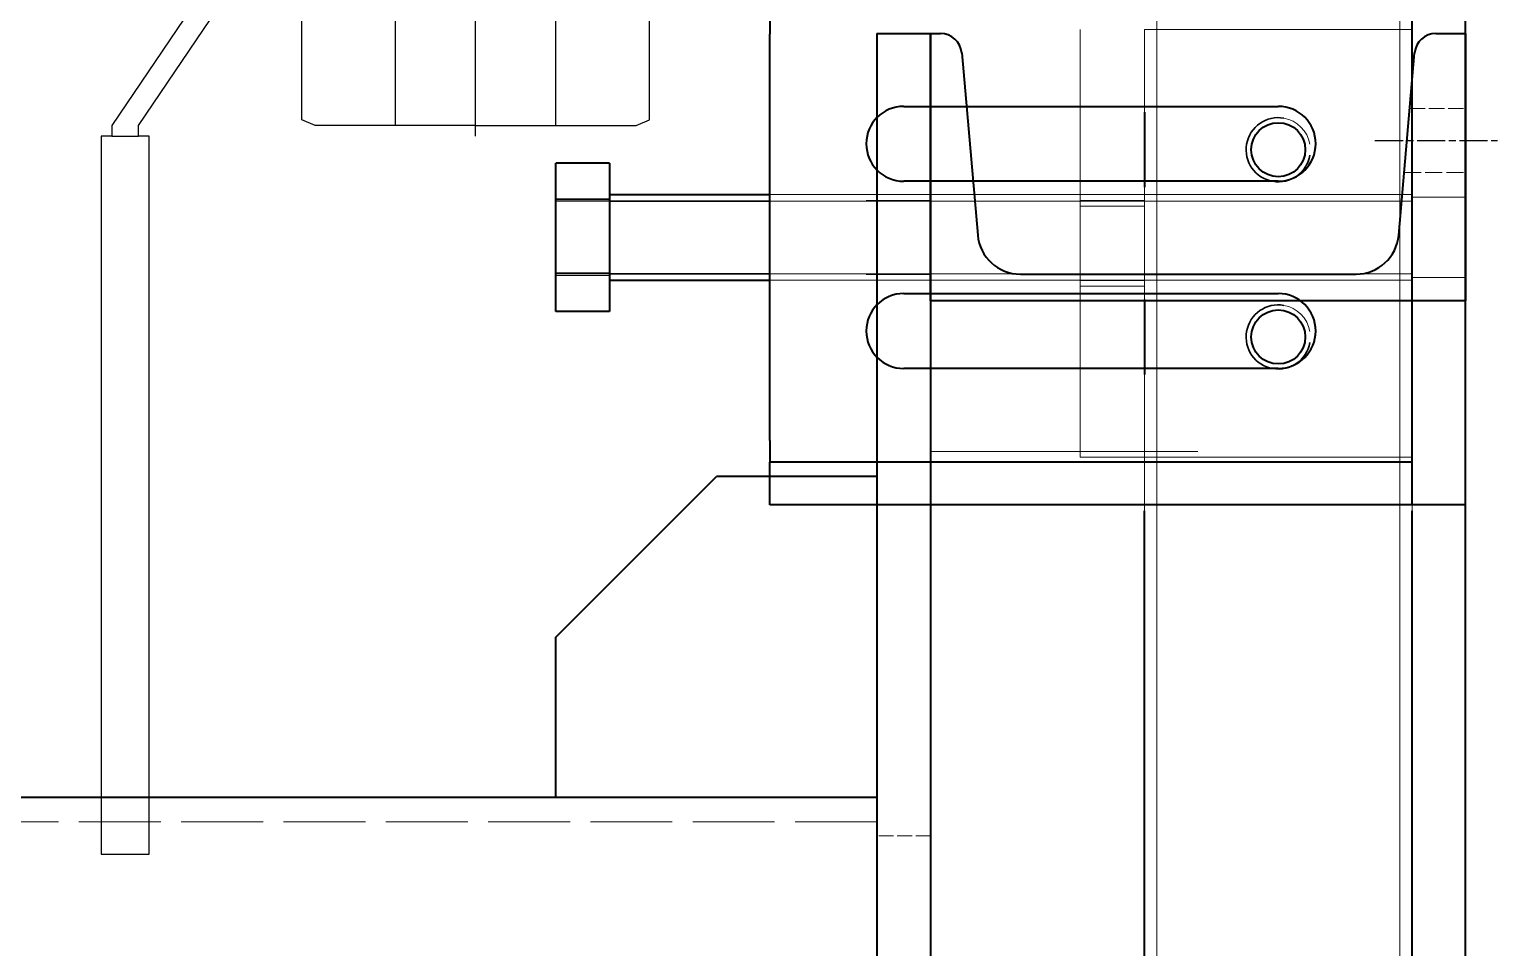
# Model space of a CAD drawing. Header units: millimetres. Extents: x 4969 to 37601, y -771 to 6478.
# Drawn here: x 13542.9 to 13817.3, y 3293.9 to 3465.6 of the extents above; entities that cross this region are included whole.
import ezdxf

# ---------------------------------------------------------------- set-up
doc = ezdxf.new("R2010")
doc.units = ezdxf.units.MM
doc.header["$LTSCALE"] = 7
doc.header["$MEASUREMENT"] = 0
for name, pattern in [('CENTER1', [13, 10, -1, 1, -1]), ('DPAC2941$0$CHAIN', [0.3543, 0.2362, -0.0295, 0.0591, -0.0295]), ('DPAC2941$0$DASHED', [0.2067, 0.1654, -0.0413])]:
    doc.linetypes.add(name, pattern=pattern)
doc.layers.get('0').update_dxf_attribs({"linetype": 'CONTINUOUS'})
doc.layers.add('CENTER', color=1, linetype='CENTER1')
for name, color, linetype, lineweight in [('DPAC2941$0$가려진 것(ISO)', 2, 'DPAC2941$0$DASHED', 18), ('DPAC2941$0$가시적인 것(ISO)', 3, 'CONTINUOUS', 40), ('DPAC2941$0$중심선(ISO)', 1, 'CONTINUOUS', 25), ('가려진 것(ISO)', 2, 'CONTINUOUS', 18), ('가시적인 것(ISO)', 3, 'CONTINUOUS', 40), ('가시적인 좁은 것(ISO)', 3, 'CONTINUOUS', 35)]:
    doc.layers.add(name, color=color, linetype=linetype, lineweight=lineweight)

# ---------------------------------------------------------------- blocks, each defined once
blk = doc.blocks.new('A$C785960F4')
for p, q in [((-2, 68), (-2, 63)), ((0, 15), (19.6, 15)), ((0, -15), (19.6, -15))]:
    blk.add_line(p, q)
blk.add_lwpolyline([(63.62, 40), (63.62, 45), (34, 45), (0, 68), (-2, 68), (-2, 70), (-136.25, 70), (-136.25, 61), (-2, 61), (-2, 63), (0, 63), (34, 40)], close=True)
for points in [[(0, 0), (0, 30), (1.02, 32.47), (19.6, 32.47)], [(0, 0), (0, -30), (1.02, -32.47), (19.6, -32.47)]]:
    blk.add_lwpolyline(points)
at = {"layer": 'CENTER'}
blk.add_line((-2, 0), (100, 0), dxfattribs=at)
blk = doc.blocks.new('A$C56EC6B52')
blk.add_blockref('A$C785960F4', (-195, 185, 0))
blk = doc.blocks.new('A$C07893575')
at = {"layer": 'DPAC2941$0$가려진 것(ISO)', "ltscale": 13.215373}
blk.add_line((-147.35, 110), (-147.35, 853), dxfattribs=at)
at = {"layer": 'DPAC2941$0$가려진 것(ISO)', "ltscale": 2.380771}
blk.add_line((-150, 100), (-150, 110), dxfattribs=at)
at = {"layer": 'DPAC2941$0$가려진 것(ISO)', "ltscale": 2.730766}
blk.add_line((-26, 11.47), (-26, 0), dxfattribs=at)
at = {"layer": 'DPAC2941$0$가려진 것(ISO)', "ltscale": 2.480807}
blk.add_line((-14, 10.42), (-14, 0), dxfattribs=at)
at = {"layer": 'DPAC2941$0$가시적인 것(ISO)'}
for p, q in [((-142.85, 170), (-142.85, 793.53)), ((-142.85, 170), (-112.85, 170)), ((-142.85, 110), (-142.85, 170)), ((-112.85, 170), (-82.85, 140)), ((-82.85, 110), (-82.85, 140)), ((0, 110), (-400, 110)), ((0, 110), (0, 100)), ((0, 100), (-400, 100)), ((-50, 100), (0, 100)), ((-50, 0), (-50, 100)), ((0, 100), (0, 98.14)), ((-3.65, 94.15), (-37.7, 91.17)), ((-45, 83.2), (-45, 20.46)), ((-37.7, 12.49), (-3.65, 9.51)), ((0, 5.53), (0, 0)), ((-350, 0), (-50, 0)), ((0, 0), (-50, 0))]:
    blk.add_line(p, q, dxfattribs=at)
for centre, radius, start, end in [((-4, 98.14), 4, 275, 0), ((-37, 83.2), 8, 95, 180), ((-37, 20.46), 8, 180, 265), ((-4, 5.53), 4, 0, 85)]:
    blk.add_arc(centre, radius, start, end, dxfattribs=at)
at = {"layer": 'DPAC2941$0$중심선(ISO)', "linetype": 'DPAC2941$0$CHAIN', "ltscale": 3.186995}
blk.add_line((-20, 16.95), (-20, -6), dxfattribs=at)
blk = doc.blocks.new('A$C48941820')
blk.add_blockref('A$C07893575', (20, 0))
blk = doc.blocks.new('A$C4EA11709')
at = {"layer": '가려진 것(ISO)', "ltscale": 3.809293}
for p, q in [((-160, 6.75), (-170, 6.75)), ((0, 7.5), (-10, 7.5)), ((-160, -7.11), (-170, -7.11)), ((0, -7.5), (-10, -7.5)), ((-100, -50), (-100, -40))]:
    blk.add_line(p, q, dxfattribs=at)
at = {"layer": '가려진 것(ISO)', "ltscale": 23.222061}
for p, q in [((-130, 8), (-10, 8)), ((-10, 6.79), (-130, 6.79)), ((-130, -6.79), (-10, -6.79)), ((-130, -8), (-10, -8))]:
    blk.add_line(p, q, dxfattribs=at)
at = {"layer": '가려진 것(ISO)', "ltscale": 4.571172}
for p, q in [((-100, 8), (-112, 8)), ((-100, 6.92), (-112, 6.92)), ((-100, -6.92), (-112, -6.92)), ((-112, -8), (-100, -8))]:
    blk.add_line(p, q, dxfattribs=at)
at = {"layer": '가려진 것(ISO)', "ltscale": 24.189648}
blk.add_line((-100, -40), (-50, -40), dxfattribs=at)
at = {"layer": '가시적인 것(ISO)'}
for p, q in [((-130, 42), (-130, 50)), ((-10, 50), (-130, 50)), ((-10, -50), (-10, 50)), ((0, 50), (-10, 50)), ((0, -50), (0, 50)), ((-10, 42), (-130, 42)), ((-130, 42), (-130, 38)), ((-130, -38), (-130, 38)), ((-105, 24.5), (-35, 24.5)), ((-100, 24.5), (-100, 10.5)), ((-160, 13.85), (-170, 13.85)), ((-170, 7.11), (-170, 13.85)), ((-160, 13.85), (-160, 7.11)), ((-35, 10.5), (-105, 10.5)), ((-160, 7.11), (-170, 7.11)), ((-170, -6.75), (-170, 7.11)), ((-160, 8), (-130, 8)), ((-160, 7.11), (-160, -6.75)), ((-160, -6.75), (-170, -6.75)), ((-170, -13.85), (-170, -6.75)), ((-160, -6.75), (-160, -13.85)), ((-160, -8), (-130, -8)), ((-105, -10.5), (-35, -10.5)), ((-160, -13.85), (-170, -13.85)), ((-35, -24.5), (-105, -24.5)), ((-130, -38), (-130, -42)), ((-130, -50), (-130, -42)), ((-10, -42), (-130, -42)), ((-10, -50), (-130, -50)), ((0, -50), (-10, -50))]:
    blk.add_line(p, q, dxfattribs=at)
for centre, start, end in [((-105, 17.5), 90, 270), ((-35, 17.5), 270, 90), ((-105, -17.5), 90, 270), ((-35, -17.5), 270, 90)]:
    blk.add_arc(centre, 7, start, end, dxfattribs=at)
at = {"layer": '가시적인 좁은 것(ISO)'}
for p, q in [((-130, 6.79), (-160, 6.79)), ((-160, -6.79), (-130, -6.79))]:
    blk.add_line(p, q, dxfattribs=at)
blk = doc.blocks.new('A$C01856FDD')
at = {"layer": '가려진 것(ISO)', "ltscale": 25.528696}
blk.add_line((-2.3, 2.3), (-2.3, 2297.7), dxfattribs=at)
at = {"layer": '가려진 것(ISO)', "ltscale": 25.394522}
blk.add_line((-47.7, 47.7), (-47.7, 2252.3), dxfattribs=at)
at = {"layer": '가려진 것(ISO)', "ltscale": 25.80229}
blk.add_line((-62, 2070), (-62, 2150), dxfattribs=at)
at = {"layer": '가려진 것(ISO)', "ltscale": 5.904459}
for p, q in [((-50, 2150), (-50, 2134.5)), ((0, 2134.5), (0, 2150)), ((-50, 2085.5), (-50, 2070)), ((0, 2070), (0, 2085.5))]:
    blk.add_line(p, q, dxfattribs=at)
at = {"layer": '가려진 것(ISO)', "ltscale": 24.189648}
for p, q in [((0, 2150), (-50, 2150)), ((-50, 2070), (0, 2070))]:
    blk.add_line(p, q, dxfattribs=at)
at = {"layer": '가려진 것(ISO)', "ltscale": 7.999626}
for p, q in [((-50, 2120.5), (-50, 2099.5)), ((0, 2099.5), (0, 2120.5))]:
    blk.add_line(p, q, dxfattribs=at)
at = {"layer": '가려진 것(ISO)', "ltscale": 4.571172}
for p, q in [((-50, 2118), (-62, 2118)), ((-50, 2116.92), (-62, 2116.92)), ((-50, 2103.08), (-62, 2103.08)), ((-62, 2102), (-50, 2102)), ((-50, 2070), (-62, 2070))]:
    blk.add_line(p, q, dxfattribs=at)
at = {"layer": '가려진 것(ISO)', "ltscale": 3.809293}
for p, q in [((-50, 2060), (-50, 2070)), ((0, 2060), (0, 2070))]:
    blk.add_line(p, q, dxfattribs=at)
at = {"layer": '가려진 것(ISO)', "ltscale": 2.792331}
for centre in [(-25, 2127.5), (-25, 2092.5)]:
    blk.add_arc(centre, 6, 10, 80, dxfattribs=at)
at = {"layer": '가시적인 것(ISO)'}
for p, q in [((-50, 2134.5), (-50, 2120.5)), ((0, 2120.5), (0, 2134.5)), ((-50, 2099.5), (-50, 2085.5)), ((0, 2085.5), (0, 2099.5)), ((-50, 1350), (-50, 2060)), ((0, 1200), (0, 2060))]:
    blk.add_line(p, q, dxfattribs=at)
for centre in [(-25, 2127.5), (-25, 2092.5)]:
    blk.add_circle(centre, 5.05, dxfattribs=at)
at = {"layer": '가시적인 좁은 것(ISO)'}
for centre in [(-25, 2127.5), (-25, 2092.5)]:
    blk.add_arc(centre, 6, 80, 350, dxfattribs=at)
blk.add_blockref('A$C4EA11709', (10, 2111.11))

msp = doc.modelspace()

# ---------------------------------------------------------------- linework, layer by layer
msp.add_line((13811.291, 5399.47, -0.01), (13811.291, 503.03, -0.01))

# ---------------------------------------------------------------- block references
at = {"rotation": 90}
for name, p in [('A$C56EC6B52', (13811.291, 3642.653, -0.01)), ('A$C48941820', (13811.291, 3444.844, -0.01))]:
    msp.add_blockref(name, p, dxfattribs=at)
msp.add_blockref('A$C01856FDD', (13801.291, 1315.613, -0.01))

doc.saveas('drawing.dxf')
